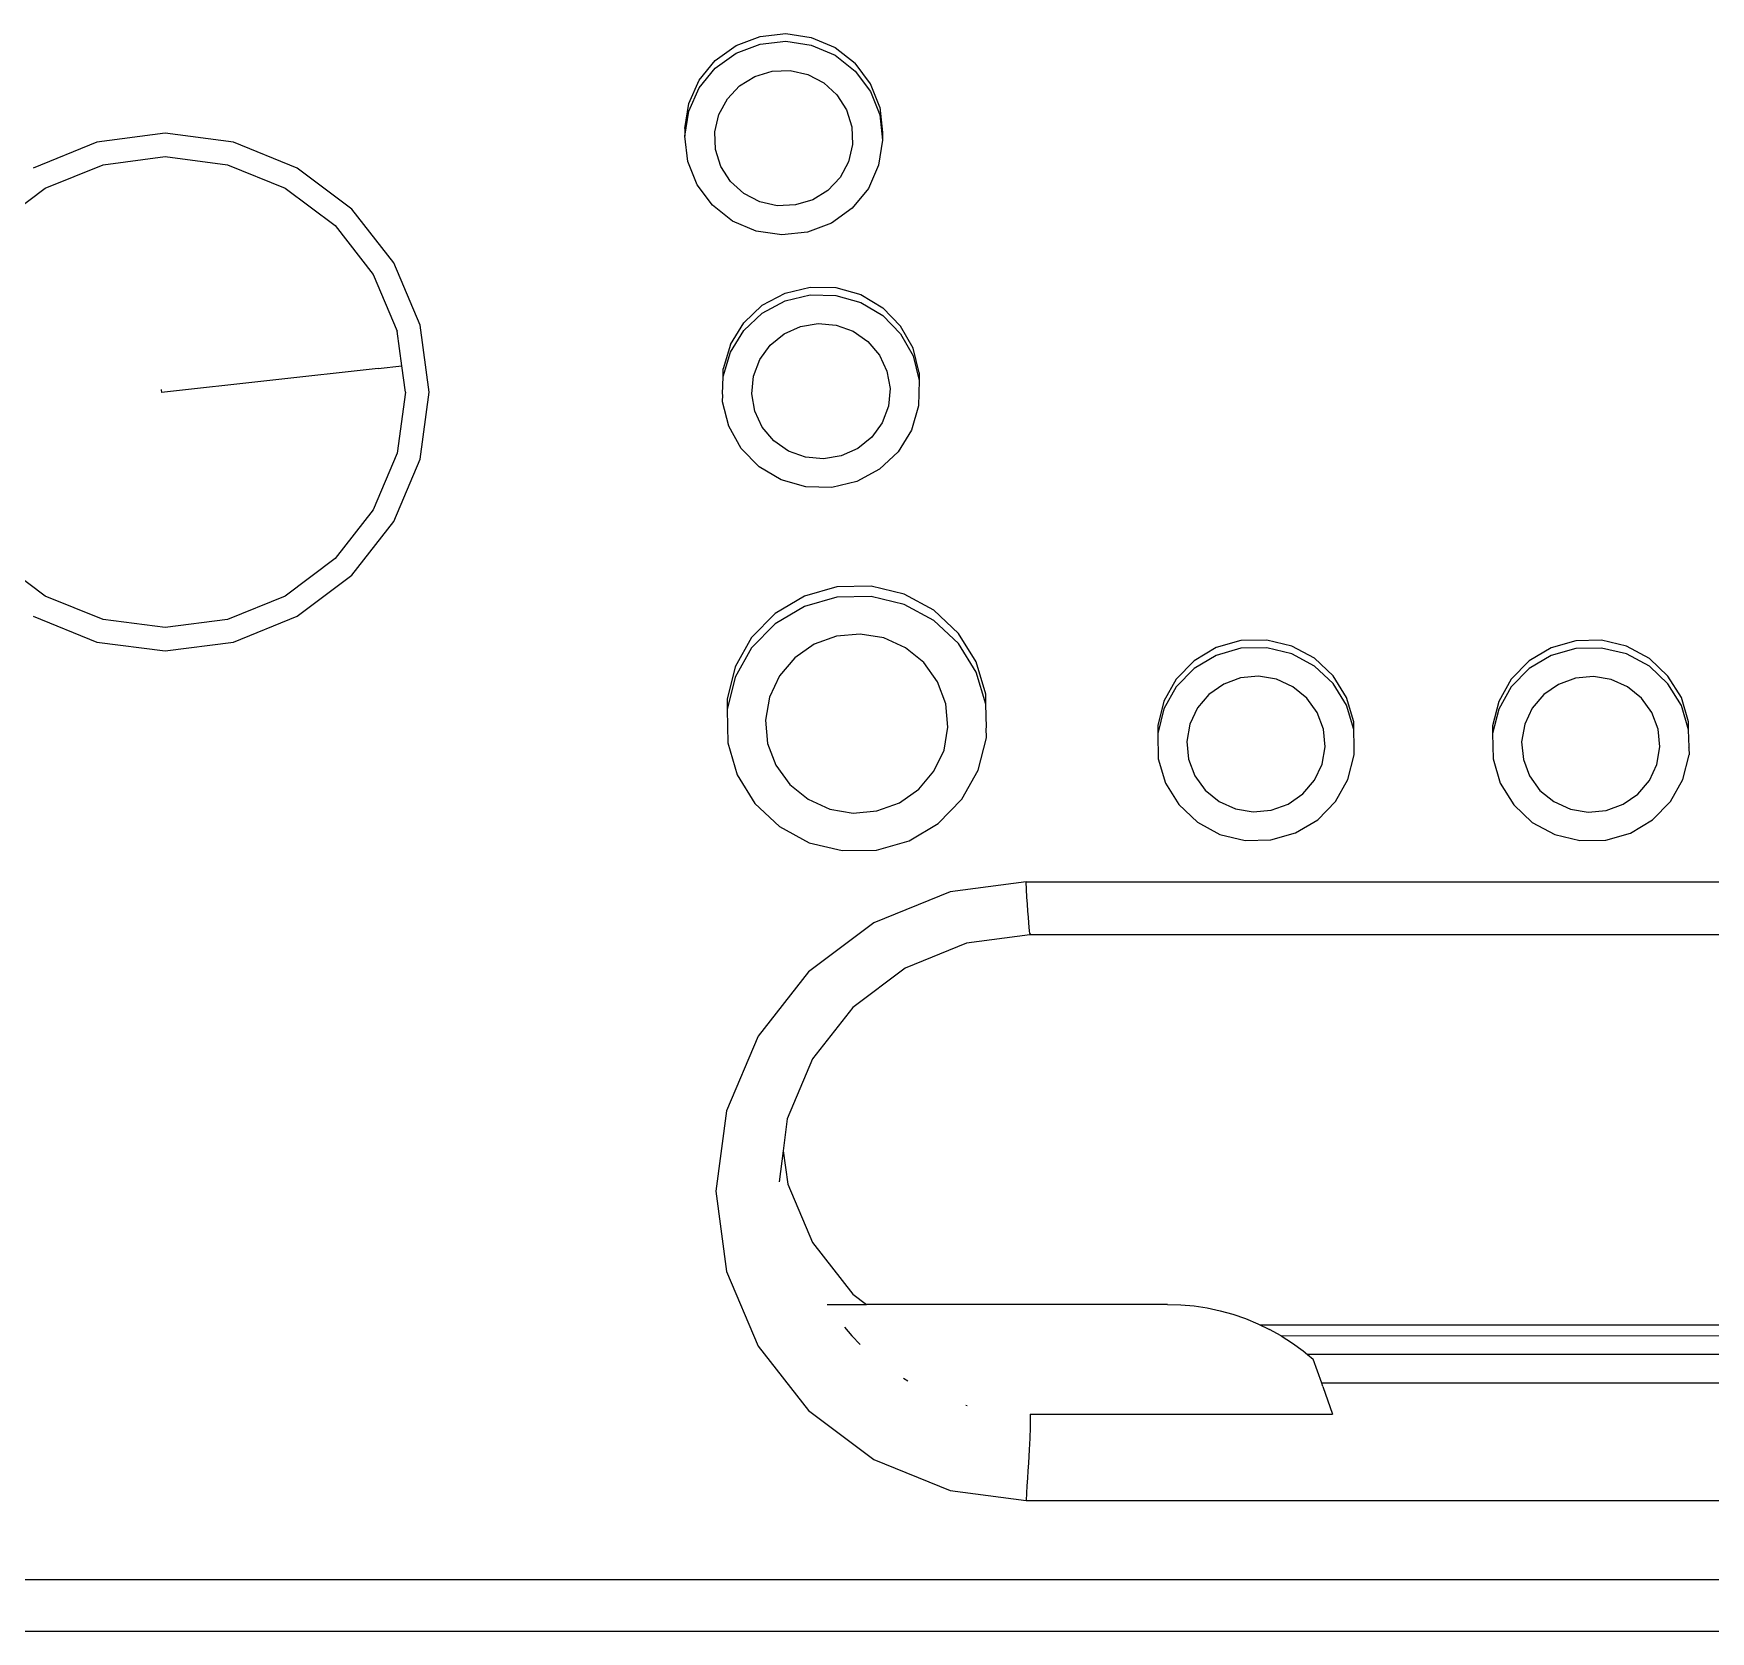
# Model space of a CAD drawing. Extents: x 3485972 to 3601240, y -673889 to -591207.
# Drawn here: x 3510342.9 to 3510478.1, y -597266.4 to -597137.5 of the extents above; entities that cross this region are included whole.
import ezdxf

# ---------------------------------------------------------------- set-up
doc = ezdxf.new("R2010")
doc.units = 0
doc.header["$LTSCALE"] = 6
doc.header["$MEASUREMENT"] = 0
doc.layers.add('medical equipment', color=4, linetype='CONTINUOUS')

msp = doc.modelspace()

# ---------------------------------------------------------------- linework, layer by layer
at = {"layer": 'medical equipment'}
for p, q in [((3510399.54, -597138.5), (3510401.48, -597137.76)), ((3510401.48, -597137.76), (3510403.54, -597137.53)), ((3510401.48, -597138.38), (3510403.54, -597138.16)), ((3510403.54, -597137.53), (3510405.6, -597137.84)), ((3510403.54, -597138.16), (3510405.6, -597138.47)), ((3510405.6, -597137.84), (3510407.51, -597138.66)), ((3510397.86, -597139.71), (3510399.54, -597138.5)), ((3510397.86, -597140.33), (3510399.54, -597139.12)), ((3510399.54, -597139.12), (3510401.48, -597138.38)), ((3510405.6, -597138.47), (3510407.51, -597139.28)), ((3510407.51, -597138.66), (3510409.13, -597139.93)), ((3510407.51, -597139.28), (3510409.13, -597140.56)), ((3510396.56, -597141.3), (3510397.86, -597139.71)), ((3510396.56, -597141.92), (3510397.86, -597140.33)), ((3510399.82, -597141.76), (3510401.05, -597141)), ((3510401.05, -597141), (3510402.44, -597140.58)), ((3510402.44, -597140.58), (3510403.9, -597140.52)), ((3510403.9, -597140.52), (3510405.32, -597140.84)), ((3510405.32, -597140.84), (3510406.6, -597141.51)), ((3510410.36, -597141.58), (3510409.13, -597139.93)), ((3510409.13, -597140.56), (3510410.36, -597142.2)), ((3510395.73, -597143.17), (3510396.56, -597141.3)), ((3510395.73, -597143.79), (3510396.56, -597141.92)), ((3510398.83, -597142.81), (3510399.82, -597141.76)), ((3510406.6, -597141.51), (3510407.67, -597142.48)), ((3510411.12, -597143.48), (3510410.36, -597141.58)), ((3510410.36, -597142.2), (3510411.12, -597144.1)), ((3510395.41, -597145.18), (3510395.73, -597143.17)), ((3510398.15, -597144.07), (3510398.83, -597142.81)), ((3510407.67, -597142.48), (3510408.45, -597143.69)), ((3510408.45, -597143.69), (3510408.88, -597145.05)), ((3510411.12, -597143.48), (3510411.35, -597145.51)), ((3510395.41, -597145.81), (3510395.73, -597143.79)), ((3510397.82, -597145.46), (3510398.15, -597144.07)), ((3510408.88, -597145.05), (3510408.93, -597146.48)), ((3510411.12, -597144.1), (3510411.35, -597146.13)), ((3510348, -597146.29), (3510342.87, -597148.38)), ((3510353.51, -597145.58), (3510348, -597146.29)), ((3510359.02, -597146.29), (3510353.51, -597145.58)), ((3510364.15, -597148.38), (3510359.02, -597146.29)), ((3510395.41, -597145.18), (3510395.41, -597145.81)), ((3510395.64, -597147.84), (3510395.41, -597145.81)), ((3510397.88, -597146.89), (3510397.82, -597145.46)), ((3510411.35, -597146.13), (3510411.03, -597148.15)), ((3510411.35, -597145.51), (3510411.35, -597146.13)), ((3510348.5, -597148.11), (3510353.51, -597147.46)), ((3510353.51, -597147.46), (3510358.52, -597148.11)), ((3510398.31, -597148.26), (3510397.88, -597146.89)), ((3510408.93, -597146.48), (3510408.61, -597147.87)), ((3510343.83, -597150.01), (3510348.5, -597148.11)), ((3510358.52, -597148.11), (3510363.19, -597150.01)), ((3510368.56, -597151.69), (3510364.15, -597148.38)), ((3510396.4, -597149.74), (3510395.64, -597147.84)), ((3510399.09, -597149.46), (3510398.31, -597148.26)), ((3510407.93, -597149.13), (3510406.94, -597150.18)), ((3510408.61, -597147.87), (3510407.93, -597149.13)), ((3510411.03, -597148.15), (3510410.2, -597150.02)), ((3510339.82, -597153.02), (3510343.83, -597150.01)), ((3510363.19, -597150.01), (3510367.2, -597153.02)), ((3510397.63, -597151.38), (3510396.4, -597149.74)), ((3510400.15, -597150.43), (3510399.09, -597149.46)), ((3510401.44, -597151.1), (3510400.15, -597150.43)), ((3510406.94, -597150.18), (3510405.71, -597150.94)), ((3510410.2, -597150.02), (3510408.9, -597151.61)), ((3510371.94, -597156.02), (3510368.56, -597151.69)), ((3510399.25, -597152.66), (3510397.63, -597151.38)), ((3510402.86, -597151.42), (3510401.44, -597151.1)), ((3510404.32, -597151.36), (3510402.86, -597151.42)), ((3510405.71, -597150.94), (3510404.32, -597151.36)), ((3510408.9, -597151.61), (3510407.22, -597152.82)), ((3510367.2, -597153.02), (3510370.28, -597156.96)), ((3510401.16, -597153.48), (3510399.25, -597152.66)), ((3510407.22, -597152.82), (3510405.28, -597153.56)), ((3510403.21, -597153.78), (3510401.16, -597153.48)), ((3510405.28, -597153.56), (3510403.21, -597153.78)), ((3510370.28, -597156.96), (3510372.22, -597161.54)), ((3510374.07, -597161.05), (3510371.94, -597156.02)), ((3510401.65, -597159.45), (3510403.48, -597158.47)), ((3510403.48, -597158.47), (3510405.5, -597157.98)), ((3510405.5, -597157.98), (3510407.58, -597158.02)), ((3510407.58, -597158.02), (3510409.58, -597158.59)), ((3510409.58, -597158.59), (3510411.36, -597159.65)), ((3510400.15, -597160.86), (3510401.65, -597159.45)), ((3510401.65, -597160.08), (3510403.48, -597159.09)), ((3510403.48, -597159.09), (3510405.5, -597158.61)), ((3510405.5, -597158.61), (3510407.58, -597158.65)), ((3510407.58, -597158.65), (3510409.58, -597159.22)), ((3510409.58, -597159.22), (3510411.36, -597160.27)), ((3510412.8, -597161.12), (3510411.36, -597159.65)), ((3510374.79, -597166.45), (3510374.07, -597161.05)), ((3510399.08, -597162.61), (3510400.15, -597160.86)), ((3510400.15, -597161.49), (3510401.65, -597160.08)), ((3510403.4, -597161.74), (3510404.73, -597161.15)), ((3510404.73, -597161.15), (3510406.16, -597160.91)), ((3510406.16, -597160.91), (3510407.61, -597161.04)), ((3510407.61, -597161.04), (3510408.98, -597161.53)), ((3510411.36, -597160.27), (3510412.8, -597161.74)), ((3510413.8, -597162.91), (3510412.8, -597161.12)), ((3510372.59, -597164.33), (3510372.22, -597161.54)), ((3510399.08, -597162.61), (3510398.5, -597164.57)), ((3510399.08, -597163.23), (3510400.15, -597161.49)), ((3510401.44, -597163.82), (3510402.28, -597162.66)), ((3510402.28, -597162.66), (3510403.4, -597161.74)), ((3510408.98, -597161.53), (3510410.17, -597162.36)), ((3510410.17, -597162.36), (3510411.1, -597163.46)), ((3510412.8, -597161.74), (3510413.8, -597163.53)), ((3510398.5, -597165.19), (3510399.08, -597163.23)), ((3510400.94, -597165.16), (3510401.44, -597163.82)), ((3510411.1, -597163.46), (3510411.7, -597164.76)), ((3510414.3, -597164.89), (3510413.8, -597162.91)), ((3510413.8, -597163.53), (3510414.3, -597165.51)), ((3510370.67, -597164.55), (3510353.22, -597166.48)), ((3510370.67, -597164.55), (3510372.59, -597164.33)), ((3510372.88, -597166.45), (3510372.59, -597164.33)), ((3510398.45, -597166.61), (3510398.5, -597165.19)), ((3510398.5, -597165.19), (3510398.5, -597164.57)), ((3510400.8, -597166.58), (3510400.94, -597165.16)), ((3510411.7, -597164.76), (3510411.95, -597166.16)), ((3510414.3, -597164.89), (3510414.3, -597165.51)), ((3510353.19, -597166.23), (3510353.19, -597166.28)), ((3510353.19, -597166.28), (3510353.22, -597166.48)), ((3510372.88, -597166.45), (3510372.22, -597171.37)), ((3510374.07, -597171.85), (3510374.79, -597166.45)), ((3510398.47, -597166.66), (3510398.45, -597166.61)), ((3510398.45, -597167.23), (3510398.47, -597166.66)), ((3510401.05, -597167.99), (3510400.8, -597166.58)), ((3510411.95, -597166.16), (3510411.81, -597167.59)), ((3510414.3, -597165.51), (3510414.25, -597167.55)), ((3510398.95, -597169.21), (3510398.45, -597167.23)), ((3510401.65, -597169.29), (3510401.05, -597167.99)), ((3510411.81, -597167.59), (3510411.31, -597168.92)), ((3510414.25, -597167.55), (3510413.67, -597169.51)), ((3510399.95, -597171), (3510398.95, -597169.21)), ((3510402.58, -597170.39), (3510401.65, -597169.29)), ((3510411.31, -597168.92), (3510410.47, -597170.09)), ((3510403.77, -597171.21), (3510402.58, -597170.39)), ((3510410.47, -597170.09), (3510409.35, -597171)), ((3510413.67, -597169.51), (3510412.6, -597171.26)), ((3510372.22, -597171.37), (3510370.28, -597175.95)), ((3510371.94, -597176.89), (3510374.07, -597171.85)), ((3510401.39, -597172.47), (3510399.95, -597171)), ((3510405.14, -597171.71), (3510403.77, -597171.21)), ((3510406.59, -597171.84), (3510405.14, -597171.71)), ((3510408.02, -597171.6), (3510406.59, -597171.84)), ((3510409.35, -597171), (3510408.02, -597171.6)), ((3510412.6, -597171.26), (3510411.09, -597172.67)), ((3510403.17, -597173.53), (3510401.39, -597172.47)), ((3510411.09, -597172.67), (3510409.27, -597173.65)), ((3510405.17, -597174.1), (3510403.17, -597173.53)), ((3510407.25, -597174.14), (3510405.17, -597174.1)), ((3510409.27, -597173.65), (3510407.25, -597174.14)), ((3510370.28, -597175.95), (3510367.2, -597179.88)), ((3510368.56, -597181.21), (3510371.94, -597176.89)), ((3510343.83, -597182.9), (3510339.82, -597179.88)), ((3510367.2, -597179.88), (3510363.19, -597182.9)), ((3510364.15, -597184.52), (3510368.56, -597181.21)), ((3510348.5, -597184.79), (3510343.83, -597182.9)), ((3510363.19, -597182.9), (3510358.52, -597184.79)), ((3510405.04, -597182.91), (3510402.69, -597184.3)), ((3510407.67, -597182.16), (3510405.04, -597182.91)), ((3510410.42, -597182.1), (3510407.67, -597182.16)), ((3510410.42, -597182.93), (3510407.67, -597182.98)), ((3510413.09, -597182.75), (3510410.42, -597182.1)), ((3510413.09, -597183.57), (3510410.42, -597182.93)), ((3510415.49, -597184.04), (3510413.09, -597182.75)), ((3510405.04, -597183.74), (3510402.69, -597185.13)), ((3510407.67, -597182.98), (3510405.04, -597183.74)), ((3510415.49, -597184.87), (3510413.09, -597183.57)), ((3510417.47, -597185.91), (3510415.49, -597184.04)), ((3510342.87, -597184.52), (3510348, -597186.61)), ((3510353.51, -597185.44), (3510348.5, -597184.79)), ((3510358.52, -597184.79), (3510353.51, -597185.44)), ((3510359.02, -597186.61), (3510364.15, -597184.52)), ((3510402.69, -597184.3), (3510400.79, -597186.25)), ((3510402.69, -597185.13), (3510400.79, -597187.07)), ((3510417.47, -597186.73), (3510415.49, -597184.87)), ((3510348, -597186.61), (3510353.51, -597187.32)), ((3510353.51, -597187.32), (3510359.02, -597186.61)), ((3510400.79, -597186.25), (3510399.46, -597188.61)), ((3510405.83, -597186.79), (3510404.26, -597187.88)), ((3510407.63, -597186.14), (3510405.83, -597186.79)), ((3510409.54, -597185.97), (3510407.63, -597186.14)), ((3510411.44, -597186.28), (3510409.54, -597185.97)), ((3510413.19, -597187.07), (3510411.44, -597186.28)), ((3510418.9, -597188.21), (3510417.47, -597185.91)), ((3510418.9, -597189.04), (3510417.47, -597186.73)), ((3510440.24, -597186.49), (3510438.25, -597187.06)), ((3510442.32, -597186.45), (3510440.24, -597186.49)), ((3510444.34, -597186.93), (3510442.32, -597186.45)), ((3510446.17, -597187.92), (3510444.34, -597186.93)), ((3510467.24, -597186.5), (3510465.25, -597187.07)), ((3510469.32, -597186.46), (3510467.24, -597186.5)), ((3510471.34, -597186.95), (3510469.32, -597186.46)), ((3510473.17, -597187.93), (3510471.34, -597186.95)), ((3510400.79, -597187.07), (3510399.46, -597189.43)), ((3510404.26, -597187.88), (3510403.03, -597189.33)), ((3510414.66, -597188.27), (3510413.19, -597187.07)), ((3510415.78, -597189.81), (3510414.66, -597188.27)), ((3510419.66, -597190.8), (3510418.9, -597188.21)), ((3510436.47, -597188.11), (3510435.03, -597189.59)), ((3510438.25, -597187.06), (3510436.47, -597188.11)), ((3510438.25, -597187.68), (3510436.47, -597188.74)), ((3510440.24, -597187.11), (3510438.25, -597187.68)), ((3510442.32, -597187.07), (3510440.24, -597187.11)), ((3510444.34, -597187.56), (3510442.32, -597187.07)), ((3510446.17, -597188.54), (3510444.34, -597187.56)), ((3510447.67, -597189.33), (3510446.17, -597187.92)), ((3510463.47, -597188.13), (3510462.03, -597189.6)), ((3510465.25, -597187.07), (3510463.47, -597188.13)), ((3510465.25, -597187.7), (3510463.47, -597188.75)), ((3510467.24, -597187.13), (3510465.25, -597187.7)), ((3510469.32, -597187.09), (3510467.24, -597187.13)), ((3510471.34, -597187.57), (3510469.32, -597187.09)), ((3510473.17, -597188.56), (3510471.34, -597187.57)), ((3510474.67, -597189.35), (3510473.17, -597187.93)), ((3510399.46, -597188.61), (3510398.81, -597191.22)), ((3510399.46, -597189.43), (3510398.81, -597192.05)), ((3510403.03, -597189.33), (3510402.23, -597191.05)), ((3510419.66, -597191.62), (3510418.9, -597189.04)), ((3510435.03, -597189.59), (3510434.02, -597191.37)), ((3510436.47, -597188.74), (3510435.03, -597190.21)), ((3510440.21, -597189.5), (3510438.85, -597190)), ((3510441.66, -597189.37), (3510440.21, -597189.5)), ((3510443.1, -597189.61), (3510441.66, -597189.37)), ((3510444.42, -597190.21), (3510443.1, -597189.61)), ((3510447.67, -597189.95), (3510446.17, -597188.54)), ((3510448.75, -597191.07), (3510447.67, -597189.33)), ((3510462.03, -597189.6), (3510461.02, -597191.39)), ((3510463.47, -597188.75), (3510462.03, -597190.23)), ((3510467.21, -597189.52), (3510465.84, -597190.02)), ((3510468.66, -597189.39), (3510467.21, -597189.52)), ((3510470.1, -597189.63), (3510468.66, -597189.39)), ((3510471.42, -597190.23), (3510470.1, -597189.63)), ((3510474.67, -597189.97), (3510473.17, -597188.56)), ((3510475.75, -597191.09), (3510474.67, -597189.35)), ((3510402.23, -597191.05), (3510401.9, -597192.91)), ((3510416.44, -597191.58), (3510415.78, -597189.81)), ((3510419.66, -597191.62), (3510419.66, -597190.8)), ((3510435.03, -597190.21), (3510434.02, -597192)), ((3510437.66, -597190.83), (3510436.73, -597191.92)), ((3510438.85, -597190), (3510437.66, -597190.83)), ((3510445.54, -597191.12), (3510444.42, -597190.21)), ((3510448.75, -597191.7), (3510447.67, -597189.95)), ((3510462.03, -597190.23), (3510461.02, -597192.01)), ((3510464.66, -597190.84), (3510463.73, -597191.94)), ((3510465.84, -597190.02), (3510464.66, -597190.84)), ((3510472.54, -597191.14), (3510471.42, -597190.23)), ((3510475.75, -597191.72), (3510474.67, -597189.97)), ((3510398.81, -597191.22), (3510398.81, -597192.05)), ((3510398.81, -597192.05), (3510398.86, -597194.74)), ((3510416.62, -597193.46), (3510416.44, -597191.58)), ((3510419.72, -597193.49), (3510419.66, -597191.62)), ((3510434.02, -597191.37), (3510433.53, -597193.35)), ((3510434.02, -597192), (3510433.53, -597193.98)), ((3510436.73, -597191.92), (3510436.12, -597193.22)), ((3510446.38, -597192.29), (3510445.54, -597191.12)), ((3510446.89, -597193.63), (3510446.38, -597192.29)), ((3510449.33, -597193.03), (3510448.75, -597191.07)), ((3510449.33, -597193.66), (3510448.75, -597191.7)), ((3510461.02, -597191.39), (3510460.53, -597193.37)), ((3510461.02, -597192.01), (3510460.53, -597193.99)), ((3510463.73, -597191.94), (3510463.12, -597193.24)), ((3510473.38, -597192.3), (3510472.54, -597191.14)), ((3510473.89, -597193.64), (3510473.38, -597192.3)), ((3510476.33, -597193.05), (3510475.75, -597191.09)), ((3510476.33, -597193.68), (3510475.75, -597191.72)), ((3510401.9, -597192.91), (3510402.08, -597194.78)), ((3510416.3, -597195.32), (3510416.62, -597193.46)), ((3510419.7, -597193.56), (3510419.72, -597193.49)), ((3510419.72, -597194.32), (3510419.7, -597193.56)), ((3510433.53, -597193.35), (3510433.53, -597193.98)), ((3510436.12, -597193.22), (3510435.87, -597194.63)), ((3510447.02, -597195.05), (3510446.89, -597193.63)), ((3510449.33, -597193.66), (3510449.33, -597193.03)), ((3510449.37, -597195.07), (3510449.33, -597193.66)), ((3510460.53, -597193.37), (3510460.53, -597193.99)), ((3510463.12, -597193.24), (3510462.87, -597194.65)), ((3510474.02, -597195.06), (3510473.89, -597193.64)), ((3510476.33, -597193.68), (3510476.33, -597193.05)), ((3510476.37, -597195.09), (3510476.33, -597193.68)), ((3510398.86, -597194.74), (3510399.63, -597197.32)), ((3510402.08, -597194.78), (3510402.75, -597196.55)), ((3510419.06, -597196.93), (3510419.72, -597194.32)), ((3510433.53, -597193.98), (3510433.57, -597196.02)), ((3510435.87, -597194.63), (3510436.01, -597196.05)), ((3510446.78, -597196.46), (3510447.02, -597195.05)), ((3510449.36, -597195.12), (3510449.37, -597195.07)), ((3510460.53, -597193.99), (3510460.57, -597196.03)), ((3510462.87, -597194.65), (3510463.01, -597196.07)), ((3510473.78, -597196.47), (3510474.02, -597195.06)), ((3510476.36, -597195.14), (3510476.37, -597195.09)), ((3510415.49, -597197.03), (3510416.3, -597195.32)), ((3510433.57, -597196.02), (3510434.15, -597197.98)), ((3510436.01, -597196.05), (3510436.51, -597197.39)), ((3510446.17, -597197.75), (3510446.78, -597196.46)), ((3510448.87, -597197.68), (3510449.37, -597195.7)), ((3510449.37, -597195.7), (3510449.36, -597195.12)), ((3510460.57, -597196.03), (3510461.15, -597197.99)), ((3510463.01, -597196.07), (3510463.51, -597197.41)), ((3510475.87, -597197.7), (3510476.37, -597195.71)), ((3510476.36, -597195.14), (3510476.37, -597195.71)), ((3510399.63, -597197.32), (3510401.05, -597199.63)), ((3510402.75, -597196.55), (3510403.86, -597198.09)), ((3510414.27, -597198.48), (3510415.49, -597197.03)), ((3510417.74, -597199.29), (3510419.06, -597196.93)), ((3510436.51, -597197.39), (3510437.36, -597198.56)), ((3510445.24, -597198.85), (3510446.17, -597197.75)), ((3510447.87, -597199.47), (3510448.87, -597197.68)), ((3510463.51, -597197.41), (3510464.35, -597198.57)), ((3510472.24, -597198.87), (3510473.17, -597197.77)), ((3510473.17, -597197.77), (3510473.78, -597196.47)), ((3510474.87, -597199.48), (3510475.87, -597197.7)), ((3510403.86, -597198.09), (3510405.34, -597199.29)), ((3510412.7, -597199.57), (3510414.27, -597198.48)), ((3510434.15, -597197.98), (3510435.23, -597199.72)), ((3510437.36, -597198.56), (3510438.48, -597199.47)), ((3510444.05, -597199.68), (3510445.24, -597198.85)), ((3510461.15, -597197.99), (3510462.23, -597199.74)), ((3510464.35, -597198.57), (3510465.48, -597199.48)), ((3510471.05, -597199.69), (3510472.24, -597198.87)), ((3510401.05, -597199.63), (3510403.03, -597201.49)), ((3510405.34, -597199.29), (3510407.09, -597200.08)), ((3510407.09, -597200.08), (3510408.98, -597200.4)), ((3510408.98, -597200.4), (3510410.89, -597200.22)), ((3510410.89, -597200.22), (3510412.7, -597199.57)), ((3510415.84, -597201.23), (3510417.74, -597199.29)), ((3510435.23, -597199.72), (3510436.73, -597201.14)), ((3510438.48, -597199.47), (3510439.8, -597200.06)), ((3510439.8, -597200.06), (3510441.23, -597200.3)), ((3510441.23, -597200.3), (3510442.68, -597200.17)), ((3510442.68, -597200.17), (3510444.05, -597199.68)), ((3510446.43, -597200.94), (3510447.87, -597199.47)), ((3510462.23, -597199.74), (3510463.73, -597201.15)), ((3510465.48, -597199.48), (3510466.8, -597200.08)), ((3510466.8, -597200.08), (3510468.23, -597200.32)), ((3510468.23, -597200.32), (3510469.68, -597200.19)), ((3510469.68, -597200.19), (3510471.05, -597199.69)), ((3510473.43, -597200.95), (3510474.87, -597199.48)), ((3510403.03, -597201.49), (3510405.44, -597202.79)), ((3510413.49, -597202.63), (3510415.84, -597201.23)), ((3510436.73, -597201.14), (3510438.55, -597202.12)), ((3510444.65, -597202), (3510446.43, -597200.94)), ((3510463.73, -597201.15), (3510465.55, -597202.13)), ((3510471.65, -597202.01), (3510473.43, -597200.95)), ((3510405.44, -597202.79), (3510408.1, -597203.43)), ((3510410.85, -597203.38), (3510413.49, -597202.63)), ((3510438.55, -597202.12), (3510440.57, -597202.61)), ((3510440.57, -597202.61), (3510442.65, -597202.56)), ((3510442.65, -597202.56), (3510444.65, -597202)), ((3510465.55, -597202.13), (3510467.57, -597202.62)), ((3510467.57, -597202.62), (3510469.65, -597202.58)), ((3510469.65, -597202.58), (3510471.65, -597202.01)), ((3510408.1, -597203.43), (3510410.85, -597203.38)), ((3510416.79, -597206.74), (3510410.64, -597209.24)), ((3510422.91, -597205.95), (3510416.79, -597206.74)), ((3510422.95, -597206.56), (3510422.91, -597205.95)), ((3510422.91, -597205.95), (3510494.19, -597205.95)), ((3510422.99, -597207.17), (3510422.95, -597206.56)), ((3510423.03, -597207.75), (3510422.99, -597207.17)), ((3510423.07, -597208.3), (3510423.03, -597207.75)), ((3510423.1, -597208.8), (3510423.07, -597208.3)), ((3510410.64, -597209.24), (3510405.36, -597213.21)), ((3510423.14, -597209.24), (3510423.1, -597208.8)), ((3510423.17, -597209.61), (3510423.14, -597209.24)), ((3510423.19, -597209.9), (3510423.17, -597209.61)), ((3510423.21, -597210.1), (3510423.19, -597209.9)), ((3510418.1, -597210.9), (3510413.17, -597212.9)), ((3510423.23, -597210.22), (3510418.1, -597210.9)), ((3510423.24, -597210.16), (3510423.21, -597210.1)), ((3510423.24, -597210.16), (3510423.23, -597210.22)), ((3510483.27, -597210.23), (3510423.23, -597210.22)), ((3510423.24, -597210.1), (3510423.24, -597210.16)), ((3510405.36, -597213.21), (3510401.31, -597218.39)), ((3510413.17, -597212.9), (3510408.94, -597216.08)), ((3510408.94, -597216.08), (3510405.69, -597220.23)), ((3510401.31, -597218.39), (3510398.76, -597224.42)), ((3510405.69, -597220.23), (3510403.65, -597225.06)), ((3510398.76, -597224.42), (3510397.89, -597230.89)), ((3510403.65, -597225.06), (3510403.34, -597227.64)), ((3510403.34, -597227.64), (3510403, -597230.13)), ((3510403.34, -597227.64), (3510403.7, -597230.32)), ((3510397.89, -597230.89), (3510398.76, -597237.36)), ((3510403.7, -597230.32), (3510405.7, -597235.04)), ((3510405.7, -597235.04), (3510408.94, -597239.19)), ((3510398.76, -597237.36), (3510401.31, -597243.39)), ((3510408.94, -597239.19), (3510410.06, -597240.03)), ((3510406.88, -597240.03), (3510410.06, -597240.03)), ((3510434.33, -597240.03), (3510410.06, -597240.03)), ((3510434.33, -597240.03), (3510435.4, -597240.06)), ((3510435.4, -597240.06), (3510436.46, -597240.15)), ((3510436.46, -597240.15), (3510437.52, -597240.31)), ((3510437.52, -597240.31), (3510438.56, -597240.54)), ((3510438.56, -597240.54), (3510439.59, -597240.82)), ((3510439.59, -597240.82), (3510440.61, -597241.17)), ((3510408.27, -597241.86), (3510408.86, -597242.57)), ((3510440.61, -597241.17), (3510441.59, -597241.58)), ((3510441.59, -597241.58), (3510442.55, -597242.04)), ((3510493.71, -597241.69), (3510441.82, -597241.69)), ((3510443.49, -597242.56), (3510442.55, -597242.04)), ((3510401.31, -597243.39), (3510405.36, -597248.57)), ((3510408.86, -597242.57), (3510409.55, -597243.26)), ((3510443.49, -597242.56), (3510444.39, -597243.14)), ((3510503.39, -597242.59), (3510443.49, -597242.56)), ((3510444.39, -597243.14), (3510445.25, -597243.77)), ((3510445.25, -597243.77), (3510445.6, -597244.06)), ((3510499.75, -597244.06), (3510445.6, -597244.06)), ((3510445.6, -597244.06), (3510446.07, -597244.45)), ((3510446.75, -597246.39), (3510446.07, -597244.45)), ((3510413.02, -597245.97), (3510413.39, -597246.19)), ((3510495.29, -597246.39), (3510446.75, -597246.39)), ((3510446.84, -597246.64), (3510446.75, -597246.39)), ((3510446.84, -597246.64), (3510447.62, -597248.88)), ((3510405.36, -597248.57), (3510410.64, -597252.54)), ((3510418.05, -597248.16), (3510418.16, -597248.19)), ((3510423.24, -597248.88), (3510447.62, -597248.88)), ((3510423.24, -597248.88), (3510423.24, -597250.1)), ((3510423.23, -597250.52), (3510423.21, -597250.85)), ((3510423.24, -597250.26), (3510423.23, -597250.52)), ((3510423.24, -597250.1), (3510423.24, -597250.26)), ((3510423.17, -597251.74), (3510423.14, -597252.27)), ((3510423.19, -597251.27), (3510423.17, -597251.74)), ((3510423.21, -597250.85), (3510423.19, -597251.27)), ((3510410.64, -597252.54), (3510416.79, -597255.04)), ((3510423.1, -597252.84), (3510423.07, -597253.44)), ((3510423.14, -597252.27), (3510423.1, -597252.84)), ((3510423.03, -597254.05), (3510422.99, -597254.66)), ((3510423.07, -597253.44), (3510423.03, -597254.05)), ((3510416.79, -597255.04), (3510422.91, -597255.83)), ((3510422.95, -597255.26), (3510422.91, -597255.83)), ((3510422.91, -597255.83), (3510494.19, -597255.83)), ((3510422.99, -597254.66), (3510422.95, -597255.26)), ((3510199.79, -597262.2), (3510523.49, -597262.2)), ((3510523.67, -597266.4), (3510199.61, -597266.4))]:
    msp.add_line(p, q, dxfattribs=at)

doc.saveas('drawing.dxf')
